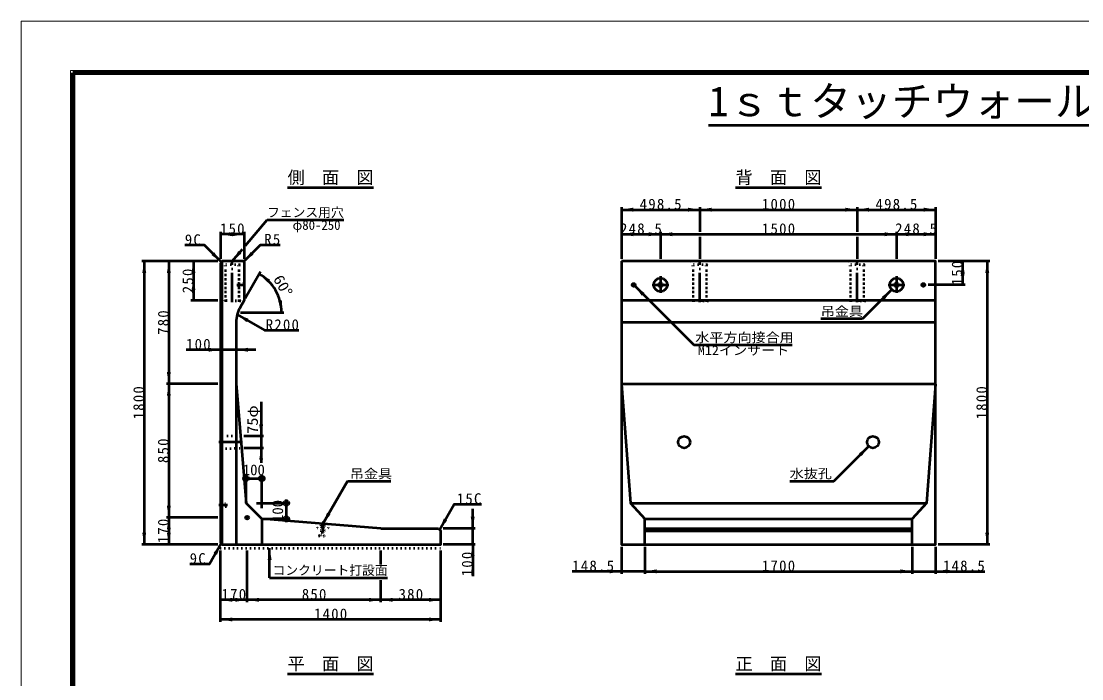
# Model space of a CAD drawing. Units: millimetres, scale not verified. Extents: x -2102 to 2102, y -1485 to 1485.
# Drawn here: x -2102 to 54, y 147 to 1485 of the extents above; entities that cross this region are included whole.
import ezdxf
from ezdxf.enums import TextEntityAlignment as Align

# ---------------------------------------------------------------- set-up
doc = ezdxf.new("R2010")
doc.units = ezdxf.units.MM
doc.header["$LTSCALE"] = 5
doc.linetypes.add('DOTTED', pattern=[1.75, 0.25, -1.5])
doc.linetypes.add('LONG_DASHED_DOTTED', pattern=[15.25, 12, -1.5, 0.25, -1.5])
doc.layers.add('0-0_V-nasSTD', color=7, linetype='Continuous', lineweight=50)
doc.styles.add('ＭＳ ゴシック', font='')
doc.styles.get('ＭＳ ゴシック').set_extended_font_data('MS Gothic')

msp = doc.modelspace()

# ---------------------------------------------------------------- linework, layer by layer
at = {"layer": '0-0_V-nasSTD', "lineweight": 100}
msp.add_line((-1997.5, 1380), (-1997.5, -1380), dxfattribs=at)
at = {"layer": '0-0_V-nasSTD'}
for p, q in [((-705.024, 1273.465), (705.024, 1273.465)), ((-1560.779, 1146.466), (-1385.779, 1146.466)), ((-649.819, 1146.466), (-474.819, 1146.466)), ((-881.839, 1106.466), (-881.839, 1001.466)), ((-881.839, 1101.466), (-722.319, 1101.466)), ((-722.319, 1106.466), (-722.319, 1056.466)), ((-722.319, 1101.466), (-402.319, 1101.466)), ((-402.319, 1106.466), (-402.319, 1056.466)), ((-402.319, 1101.466), (-242.799, 1101.466)), ((-242.799, 1106.466), (-242.799, 1001.466)), ((-1646.065, 1028.898), (-1602.572, 1080.731)), ((-1602.572, 1080.731), (-1446.572, 1080.731)), ((-1697.279, 1056.466), (-1697.279, 1001.466)), ((-1649.279, 1051.466), (-1697.279, 1051.466)), ((-1649.279, 1056.466), (-1649.279, 1001.466)), ((-881.839, 1051.466), (-802.319, 1051.466)), ((-802.319, 1056.466), (-802.319, 1001.466)), ((-802.319, 1051.466), (-322.319, 1051.466)), ((-722.319, 1046.466), (-722.319, 1001.466)), ((-402.319, 1046.466), (-402.319, 1001.466)), ((-322.319, 1056.466), (-322.319, 1001.466)), ((-322.319, 1051.466), (-242.799, 1051.466)), ((-1673.279, 996.466), (-1652.493, 1021.238)), ((-1702.279, 996.466), (-1857.279, 996.466)), ((-1852.279, 996.466), (-1852.279, 420.466)), ((-1802.279, 996.466), (-1802.279, 746.866)), ((-1752.279, 996.466), (-1752.279, 916.466)), ((-1694.399, 996.466), (-1697.279, 993.586)), ((-1697.279, 993.586), (-1697.279, 423.346)), ((-1694.399, 996.466), (-1694.399, 420.466)), ((-1650.879, 996.466), (-1694.399, 996.466)), ((-132.799, 996.466), (-237.799, 996.466)), ((-187.799, 996.466), (-187.799, 948.466)), ((-137.799, 996.466), (-137.799, 420.466)), ((-1615.605, 974.792), (-1646.779, 920.796)), ((-854.729, 946.316), (-734.521, 826.108)), ((-332.049, 938.736), (-391.392, 879.393)), ((-182.799, 948.466), (-257.799, 948.466)), ((-1702.279, 916.466), (-1757.279, 916.466)), ((-242.799, 916.466), (-881.839, 916.466)), ((-1663.098, 888.169), (-1607.673, 856.169)), ((-1656.765, 892.519), (-1568.105, 892.519)), ((-1665.279, 871.604), (-1665.279, 420.466)), ((-242.799, 871.604), (-881.839, 871.604)), ((-391.392, 879.393), (-476.392, 879.393)), ((-1607.673, 856.169), (-1537.673, 856.169)), ((-734.521, 826.108), (-534.521, 826.108)), ((-1625.279, 816.466), (-1665.279, 816.466)), ((-1702.279, 746.866), (-1807.279, 746.866)), ((-1802.279, 746.866), (-1802.279, 474.866)), ((-242.799, 746.551), (-881.839, 746.551)), ((-1614.54, 710.466), (-1614.54, 640.466)), ((-1609.54, 640.466), (-1649.54, 640.466)), ((-1614.54, 640.466), (-1614.54, 616.466)), ((-1609.54, 616.466), (-1649.54, 616.466)), ((-1614.54, 616.466), (-1614.54, 586.466)), ((-449.515, 549.27), (-378.804, 619.981)), ((-1645.314, 504.431), (-1645.314, 561.431)), ((-1613.314, 494.031), (-1613.314, 561.431)), ((-1652.314, 554.431), (-1606.314, 554.431)), ((-1489.016, 462.195), (-1439.016, 548.798)), ((-1439.016, 548.798), (-1351.016, 548.798)), ((-539.515, 549.27), (-449.515, 549.27)), ((-1623.714, 504.431), (-1556.314, 504.431)), ((-1563.314, 511.431), (-1563.314, 465.431)), ((-863.583, 504.431), (-261.055, 504.431)), ((-1702.279, 474.866), (-1807.279, 474.866)), ((-1802.279, 474.866), (-1802.279, 420.466)), ((-1370.879, 452.466), (-1613.314, 472.431)), ((-1613.314, 472.431), (-1613.314, 420.466)), ((-1613.314, 472.431), (-1556.314, 472.431)), ((-834.319, 420.466), (-834.319, 472.431)), ((-834.319, 472.431), (-290.319, 472.431)), ((-290.319, 420.466), (-290.319, 472.431)), ((-1370.879, 452.466), (-1254.079, 452.466)), ((-1254.079, 452.466), (-1249.279, 447.666)), ((-1179.279, 452.466), (-1244.279, 452.466)), ((-834.319, 452.466), (-290.319, 452.466)), ((-834.319, 447.666), (-290.319, 447.666)), ((-1702.279, 420.466), (-1857.279, 420.466)), ((-1697.279, 423.346), (-1694.399, 420.466)), ((-1597.279, 352.626), (-1597.279, 412.626)), ((-1179.279, 420.466), (-1244.279, 420.466)), ((-1184.279, 420.466), (-1184.279, 355.466)), ((-881.839, 415.466), (-881.839, 360.466)), ((-834.319, 415.466), (-834.319, 360.466)), ((-290.319, 415.466), (-290.319, 360.466)), ((-242.799, 415.466), (-242.799, 360.466)), ((-132.799, 420.466), (-237.799, 420.466)), ((-1697.279, 262.626), (-1697.279, 407.626)), ((-1642.879, 302.626), (-1642.879, 407.626)), ((-1370.879, 379.626), (-1370.879, 407.626)), ((-1249.279, 262.626), (-1249.279, 407.626)), ((-1597.279, 352.626), (-1357.279, 352.626)), ((-1370.879, 302.626), (-1370.879, 347.626)), ((-881.839, 365.466), (-981.839, 365.466)), ((-834.319, 365.466), (-881.839, 365.466)), ((-242.799, 365.466), (-142.799, 365.466)), ((-1642.879, 307.626), (-1697.279, 307.626)), ((-1370.879, 307.626), (-1642.879, 307.626)), ((-1249.279, 307.626), (-1370.879, 307.626)), ((-1249.279, 267.626), (-1697.279, 267.626)), ((-1560.779, 156.866), (-1385.779, 156.866)), ((-649.819, 156.866), (-474.819, 156.866))]:
    msp.add_line(p, q, dxfattribs=at)
at = {"layer": '0-0_V-nasSTD', "linetype": 'DOTTED'}
for p, q in [((-1690.079, 996.466), (-1687.679, 990.066)), ((-1658.879, 990.066), (-1656.479, 996.466)), ((-739.119, 996.466), (-736.719, 990.066)), ((-707.919, 990.066), (-705.519, 996.466)), ((-419.119, 996.466), (-416.719, 990.066)), ((-387.919, 990.066), (-385.519, 996.466)), ((-1687.679, 916.466), (-1687.679, 990.066)), ((-1658.879, 990.066), (-1687.679, 990.066)), ((-1686.079, 916.466), (-1686.079, 990.066)), ((-1660.479, 916.466), (-1660.479, 990.066)), ((-1658.879, 916.466), (-1658.879, 990.066)), ((-736.719, 916.466), (-736.719, 990.066)), ((-707.919, 990.066), (-736.719, 990.066)), ((-735.119, 916.466), (-735.119, 990.066)), ((-709.519, 916.466), (-709.519, 990.066)), ((-707.919, 916.466), (-707.919, 990.066)), ((-416.719, 916.466), (-416.719, 990.066)), ((-387.919, 990.066), (-416.719, 990.066)), ((-415.119, 916.466), (-415.119, 990.066)), ((-389.519, 916.466), (-389.519, 990.066)), ((-387.919, 916.466), (-387.919, 990.066)), ((-1660.479, 945.266), (-1660.479, 951.666)), ((-1660.479, 951.666), (-1649.279, 951.666)), ((-1649.279, 945.266), (-1660.479, 945.266)), ((-1657.279, 916.466), (-1689.279, 916.466)), ((-1689.279, 915.826), (-1689.279, 916.466)), ((-1657.279, 915.826), (-1689.279, 915.826)), ((-1657.279, 915.826), (-1657.279, 916.466)), ((-706.319, 916.466), (-738.319, 916.466)), ((-738.319, 915.826), (-738.319, 916.466)), ((-706.319, 915.826), (-738.319, 915.826)), ((-709.519, 916.466), (-735.119, 916.466)), ((-706.319, 915.826), (-706.319, 916.466)), ((-386.319, 916.466), (-418.319, 916.466)), ((-418.319, 915.826), (-418.319, 916.466)), ((-386.319, 915.826), (-418.319, 915.826)), ((-389.519, 916.466), (-415.119, 916.466)), ((-389.519, 916.466), (-415.119, 916.466)), ((-386.319, 915.826), (-386.319, 916.466)), ((-1656.517, 640.466), (-1694.079, 642.066)), ((-1694.079, 614.866), (-1697.279, 611.986)), ((-1694.079, 614.866), (-1654.54, 616.466)), ((-1697.279, 503.666), (-1686.079, 503.666)), ((-1686.079, 497.266), (-1697.279, 497.266)), ((-1686.079, 497.266), (-1686.079, 503.666)), ((-1493.265, 459.334), (-1493.449, 457.102)), ((-1493.449, 457.102), (-1491.774, 456)), ((-1493.449, 457.102), (-1485.476, 456.445)), ((-1493.265, 459.334), (-1485.292, 458.677)), ((-1491.774, 456), (-1493.087, 440.054)), ((-1491.774, 456), (-1487.309, 455.633)), ((-1487.309, 455.633), (-1488.622, 439.687)), ((-1487.309, 455.633), (-1485.476, 456.445)), ((-1485.292, 458.677), (-1485.476, 456.445)), ((-1496.567, 438.736), (-1496.646, 437.779)), ((-1496.646, 437.779), (-1485.484, 436.86)), ((-1496.567, 438.736), (-1493.087, 440.054)), ((-1496.567, 438.736), (-1485.405, 437.816)), ((-1493.087, 440.054), (-1488.622, 439.687)), ((-1488.622, 439.687), (-1485.405, 437.816)), ((-1485.405, 437.816), (-1485.484, 436.86)), ((-1697.279, 412.626), (-1249.279, 412.626))]:
    msp.add_line(p, q, dxfattribs=at)
at = {"layer": '0-0_V-nasSTD', "linetype": 'LONG_DASHED_DOTTED'}
for p, q in [((-1673.279, 913.266), (-1673.279, 999.666)), ((-722.319, 913.266), (-722.319, 999.666)), ((-402.319, 913.266), (-402.319, 999.666)), ((-856.879, 943.666), (-856.879, 953.266)), ((-802.319, 965.906), (-802.319, 931.986)), ((-322.319, 965.906), (-322.319, 931.986)), ((-267.759, 943.666), (-267.759, 953.266)), ((-1663.679, 948.466), (-1646.079, 948.466)), ((-861.679, 948.466), (-852.079, 948.466)), ((-819.279, 948.466), (-785.359, 948.466)), ((-339.279, 948.466), (-305.359, 948.466)), ((-272.559, 948.466), (-262.959, 948.466)), ((-1652.479, 628.466), (-1700.479, 628.466)), ((-1682.879, 500.466), (-1700.479, 500.466)), ((-1488.606, 467.178), (-1490.658, 442.262))]:
    msp.add_line(p, q, dxfattribs=at)
at = {"layer": '0-0_V-nasSTD', "lineweight": 18}
for points in [[(-2102.5, -1485), (-2102.5, 1485), (2102.5, 1485), (2102.5, -1485)], [(-2002.5, -1385), (-2002.5, 1385), (2002.5, 1385), (2002.5, -1385)]]:
    msp.add_lwpolyline(points, close=True, dxfattribs=at)
at = {"layer": '0-0_V-nasSTD', "lineweight": 100}
msp.add_lwpolyline([(1997.5, -1380), (1997.5, 1380), (-1997.5, 1380)], dxfattribs=at)
at = {"layer": '0-0_V-nasSTD'}
for points in [[(-1695.839, 995.026), (-1729.78, 1028.967), (-1769.78, 1028.967)], [(-1649.686, 995.932), (-1615.745, 1029.874), (-1575.745, 1029.874)], [(-1649.279, 994.866), (-1649.279, 916.466), (-1656.705, 903.604)], [(-1665.279, 816.466), (-1697.279, 816.466), (-1767.279, 816.466)], [(-1665.279, 746.866), (-1645.314, 504.431), (-1613.314, 472.431)], [(-881.839, 746.551), (-863.583, 504.431), (-834.319, 472.431)], [(-242.799, 746.551), (-261.055, 504.431), (-290.319, 472.431)], [(-1251.679, 450.066), (-1221.679, 502.028), (-1166.679, 502.028)], [(-1184.279, 420.466), (-1184.279, 452.466), (-1184.279, 492.466)], [(-1694.399, 420.466), (-1249.279, 420.466), (-1249.279, 447.666)], [(-1695.839, 421.906), (-1719.839, 380.337), (-1759.839, 380.337)], [(-834.319, 365.466), (-290.319, 365.466), (-242.799, 365.466)]]:
    msp.add_lwpolyline(points, dxfattribs=at)
msp.add_lwpolyline([(-881.839, 996.466), (-881.839, 420.466), (-242.799, 420.466), (-242.799, 996.466)], close=True, dxfattribs=at)
at = {"layer": '0-0_V-nasSTD', "linetype": 'DOTTED'}
msp.add_lwpolyline([(-1694.079, 614.866), (-1694.079, 642.066), (-1697.279, 644.946)], dxfattribs=at)
at = {"layer": '0-0_V-nasSTD'}
for centre, radius in [((-856.879, 948.466), 3.04), ((-856.879, 948.466), 1.92), ((-856.879, 948.466), 1.6), ((-802.319, 948.466), 13.76), ((-802.319, 948.466), 4), ((-322.319, 948.466), 13.76), ((-322.319, 948.466), 4), ((-267.759, 948.466), 3.04), ((-267.759, 948.466), 1.92), ((-267.759, 948.466), 1.6), ((-754.319, 628.466), 12), ((-370.319, 628.466), 12), ((-1645.314, 554.431), 5), ((-1613.314, 554.431), 5), ((-1563.314, 504.431), 5), ((-1642.879, 474.866), 3.2), ((-1563.314, 472.431), 5)]:
    msp.add_circle(centre, radius, dxfattribs=at)
for centre, radius, start, end in [((-1650.879, 994.866), 1.6, 0, 90), ((-1663.105, 892.519), 90, 360, 60), ((-1601.279, 871.604), 64, 150, 180)]:
    msp.add_arc(centre, radius, start, end, dxfattribs=at)
at = {"layer": '0-0_V-nasSTD', "linetype": 'DOTTED'}
msp.add_arc((-1489.016, 462.195), 13.76, 175.29215, 355.29215, dxfattribs=at)
at = {"layer": '0-0_V-nasSTD'}
for points in [[(-881.839, 1101.466), (-857.839, 1101.466), (-857.839, 1105.466)], [(-881.839, 1101.466), (-857.839, 1097.466), (-857.839, 1101.466)], [(-746.319, 1101.466), (-746.319, 1105.466), (-722.319, 1101.466)], [(-746.319, 1097.466), (-746.319, 1101.466), (-722.319, 1101.466)], [(-722.319, 1101.466), (-698.319, 1101.466), (-698.319, 1105.466)], [(-722.319, 1101.466), (-698.319, 1097.466), (-698.319, 1101.466)], [(-426.319, 1101.466), (-426.319, 1105.466), (-402.319, 1101.466)], [(-426.319, 1097.466), (-426.319, 1101.466), (-402.319, 1101.466)], [(-402.319, 1101.466), (-378.319, 1101.466), (-378.319, 1105.466)], [(-402.319, 1101.466), (-378.319, 1097.466), (-378.319, 1101.466)], [(-266.799, 1101.466), (-266.799, 1105.466), (-242.799, 1101.466)], [(-266.799, 1097.466), (-266.799, 1101.466), (-242.799, 1101.466)], [(-1697.279, 1051.466), (-1673.279, 1051.466), (-1673.279, 1055.466)], [(-1697.279, 1051.466), (-1673.279, 1047.466), (-1673.279, 1051.466)], [(-1673.279, 1051.466), (-1673.279, 1055.466), (-1649.279, 1051.466)], [(-1673.279, 1047.466), (-1673.279, 1051.466), (-1649.279, 1051.466)], [(-881.839, 1051.466), (-857.839, 1051.466), (-857.839, 1055.466)], [(-881.839, 1051.466), (-857.839, 1047.466), (-857.839, 1051.466)], [(-826.319, 1051.466), (-826.319, 1055.466), (-802.319, 1051.466)], [(-826.319, 1047.466), (-826.319, 1051.466), (-802.319, 1051.466)], [(-802.319, 1051.466), (-778.319, 1051.466), (-778.319, 1055.466)], [(-802.319, 1051.466), (-778.319, 1047.466), (-778.319, 1051.466)], [(-346.319, 1051.466), (-346.319, 1055.466), (-322.319, 1051.466)], [(-346.319, 1047.466), (-346.319, 1051.466), (-322.319, 1051.466)], [(-322.319, 1051.466), (-298.319, 1051.466), (-298.319, 1055.466)], [(-322.319, 1051.466), (-298.319, 1047.466), (-298.319, 1051.466)], [(-266.799, 1051.466), (-266.799, 1055.466), (-242.799, 1051.466)], [(-266.799, 1047.466), (-266.799, 1051.466), (-242.799, 1051.466)], [(-1712.809, 1011.997), (-1709.981, 1014.825), (-1695.839, 995.026)], [(-1673.279, 996.466), (-1660.916, 1017.422), (-1657.852, 1014.851)], [(-1673.279, 996.466), (-1657.852, 1014.851), (-1654.788, 1012.28)], [(-1649.686, 995.932), (-1635.544, 1015.731), (-1632.716, 1012.903)], [(-1856.279, 972.466), (-1852.279, 972.466), (-1852.279, 996.466)], [(-1852.279, 972.466), (-1852.279, 996.466), (-1848.279, 972.466)], [(-1806.279, 972.466), (-1802.279, 972.466), (-1802.279, 996.466)], [(-1802.279, 972.466), (-1802.279, 996.466), (-1798.279, 972.466)], [(-1756.279, 972.466), (-1752.279, 972.466), (-1752.279, 996.466)], [(-1752.279, 972.466), (-1752.279, 996.466), (-1748.279, 972.466)], [(-1715.638, 1009.168), (-1712.809, 1011.997), (-1695.839, 995.026)], [(-1649.686, 995.932), (-1632.716, 1012.903), (-1629.887, 1010.075)], [(-191.799, 972.466), (-187.799, 972.466), (-187.799, 996.466)], [(-187.799, 972.466), (-187.799, 996.466), (-183.799, 972.466)], [(-141.799, 972.466), (-137.799, 972.466), (-137.799, 996.466)], [(-137.799, 972.466), (-137.799, 996.466), (-133.799, 972.466)], [(-191.799, 972.466), (-187.799, 948.466), (-187.799, 972.466)], [(-187.799, 948.466), (-187.799, 972.466), (-183.799, 972.466)], [(-1618.105, 970.462), (-1601.201, 952.961), (-1598.82, 956.176)], [(-1618.105, 970.462), (-1598.82, 956.176), (-1596.439, 959.39)], [(-1756.279, 940.466), (-1752.279, 916.466), (-1752.279, 940.466)], [(-1752.279, 916.466), (-1752.279, 940.466), (-1748.279, 940.466)], [(-854.729, 946.316), (-840.587, 926.517), (-837.759, 929.346)], [(-854.729, 946.316), (-837.759, 929.346), (-834.93, 932.174)], [(-351.848, 924.594), (-349.019, 921.766), (-332.049, 938.736)], [(-349.019, 921.766), (-346.191, 918.937), (-332.049, 938.736)], [(-1579.808, 915.909), (-1575.834, 916.364), (-1573.105, 892.519)], [(-1575.834, 916.364), (-1573.105, 892.519), (-1571.86, 916.819)], [(-1663.098, 888.169), (-1644.314, 872.705), (-1642.314, 876.169)], [(-1663.098, 888.169), (-1642.314, 876.169), (-1640.314, 879.633)], [(-1721.279, 816.466), (-1721.279, 820.466), (-1697.279, 816.466)], [(-1665.279, 816.466), (-1641.279, 816.466), (-1641.279, 820.466)], [(-1721.279, 812.466), (-1721.279, 816.466), (-1697.279, 816.466)], [(-1665.279, 816.466), (-1641.279, 812.466), (-1641.279, 816.466)], [(-1806.279, 770.866), (-1802.279, 746.866), (-1802.279, 770.866)], [(-1802.279, 746.866), (-1802.279, 770.866), (-1798.279, 770.866)], [(-1806.279, 722.866), (-1802.279, 722.866), (-1802.279, 746.866)], [(-1802.279, 722.866), (-1802.279, 746.866), (-1798.279, 722.866)], [(-1618.54, 664.466), (-1614.54, 640.466), (-1614.54, 664.466)], [(-1614.54, 640.466), (-1614.54, 664.466), (-1610.54, 664.466)], [(-1618.54, 592.466), (-1614.54, 592.466), (-1614.54, 616.466)], [(-1614.54, 592.466), (-1614.54, 616.466), (-1610.54, 592.466)], [(-398.603, 605.839), (-395.775, 603.01), (-378.804, 619.981)], [(-395.775, 603.01), (-392.946, 600.182), (-378.804, 619.981)], [(-1806.279, 498.866), (-1802.279, 474.866), (-1802.279, 498.866)], [(-1802.279, 474.866), (-1802.279, 498.866), (-1798.279, 498.866)], [(-1806.279, 450.866), (-1802.279, 450.866), (-1802.279, 474.866)], [(-1802.279, 450.866), (-1802.279, 474.866), (-1798.279, 450.866)], [(-1489.016, 462.195), (-1480.48, 484.98), (-1477.016, 482.98)], [(-1489.016, 462.195), (-1477.016, 482.98), (-1473.552, 480.98)], [(-1188.279, 476.466), (-1184.279, 452.466), (-1184.279, 476.466)], [(-1184.279, 452.466), (-1184.279, 476.466), (-1180.279, 476.466)], [(-1251.679, 450.066), (-1243.143, 472.851), (-1239.679, 470.851)], [(-1251.679, 450.066), (-1239.679, 470.851), (-1236.215, 468.851)], [(-1856.279, 444.466), (-1852.279, 420.466), (-1852.279, 444.466)], [(-1852.279, 420.466), (-1852.279, 444.466), (-1848.279, 444.466)], [(-1806.279, 444.466), (-1802.279, 420.466), (-1802.279, 444.466)], [(-1802.279, 420.466), (-1802.279, 444.466), (-1798.279, 444.466)], [(-141.799, 444.466), (-137.799, 420.466), (-137.799, 444.466)], [(-137.799, 420.466), (-137.799, 444.466), (-133.799, 444.466)], [(-1711.303, 403.121), (-1707.839, 401.121), (-1695.839, 421.906)], [(-1707.839, 401.121), (-1704.375, 399.121), (-1695.839, 421.906)], [(-1601.279, 388.626), (-1597.279, 388.626), (-1597.279, 412.626)], [(-1597.279, 388.626), (-1597.279, 412.626), (-1593.279, 388.626)], [(-1188.279, 396.466), (-1184.279, 396.466), (-1184.279, 420.466)], [(-1184.279, 396.466), (-1184.279, 420.466), (-1180.279, 396.466)], [(-905.839, 365.466), (-905.839, 369.466), (-881.839, 365.466)], [(-834.319, 365.466), (-810.319, 365.466), (-810.319, 369.466)], [(-314.319, 365.466), (-314.319, 369.466), (-290.319, 365.466)], [(-242.799, 365.466), (-218.799, 365.466), (-218.799, 369.466)], [(-905.839, 361.466), (-905.839, 365.466), (-881.839, 365.466)], [(-834.319, 365.466), (-810.319, 361.466), (-810.319, 365.466)], [(-314.319, 361.466), (-314.319, 365.466), (-290.319, 365.466)], [(-242.799, 365.466), (-218.799, 361.466), (-218.799, 365.466)], [(-1697.279, 307.626), (-1673.279, 307.626), (-1673.279, 311.626)], [(-1697.279, 307.626), (-1673.279, 303.626), (-1673.279, 307.626)], [(-1666.879, 307.626), (-1666.879, 311.626), (-1642.879, 307.626)], [(-1666.879, 303.626), (-1666.879, 307.626), (-1642.879, 307.626)], [(-1642.879, 307.626), (-1618.879, 307.626), (-1618.879, 311.626)], [(-1642.879, 307.626), (-1618.879, 303.626), (-1618.879, 307.626)], [(-1394.879, 307.626), (-1394.879, 311.626), (-1370.879, 307.626)], [(-1394.879, 303.626), (-1394.879, 307.626), (-1370.879, 307.626)], [(-1370.879, 307.626), (-1346.879, 307.626), (-1346.879, 311.626)], [(-1370.879, 307.626), (-1346.879, 303.626), (-1346.879, 307.626)], [(-1273.279, 307.626), (-1273.279, 311.626), (-1249.279, 307.626)], [(-1273.279, 303.626), (-1273.279, 307.626), (-1249.279, 307.626)], [(-1697.279, 267.626), (-1673.279, 267.626), (-1673.279, 271.626)], [(-1697.279, 267.626), (-1673.279, 263.626), (-1673.279, 267.626)], [(-1273.279, 267.626), (-1273.279, 271.626), (-1249.279, 267.626)], [(-1273.279, 263.626), (-1273.279, 267.626), (-1249.279, 267.626)]]:
    msp.add_solid(points, dxfattribs=at)

# ---------------------------------------------------------------- texts
at = {"layer": '0-0_V-nasSTD', "style": 'ＭＳ ゴシック'}
for s, height, p in [('1ｓｔタッチウォール(Ｆ型)  Ｈ=1800', 60.81, (-705.024, 1273.465)), ('側\u3000面\u3000図', 25.66, (-1560.779, 1146.466)), ('背\u3000面\u3000図', 25.66, (-649.819, 1146.466)), ('フェンス用穴', 19.06, (-1602.572, 1080.731)), ('φ80-250', 19.06, (-1550.572, 1054.731)), ('100', 21.99, (-1651.814, 554.431)), ('コンクリート打設面', 19.06, (-1591.251, 352.626)), ('平\u3000面\u3000図', 25.66, (-1560.779, 156.866)), ('正\u3000面\u3000図', 25.66, (-649.819, 156.866))]:
    msp.add_text(s, height=height, dxfattribs=at).set_placement(p, align=Align.BOTTOM_LEFT)
at = {"layer": '0-0_V-nasSTD', "style": 'ＭＳ ゴシック', "width": 1.1}
for s, rotation, p in [('60°', 300, (-1596.662, 957.438)), ('75φ', 90, (-1614.54, 645.466))]:
    msp.add_text(s, height=21.99, rotation=rotation, dxfattribs=at).set_placement(p, align=Align.BOTTOM_LEFT)
for s, p in [('吊金具', (-476.392, 879.393)), ('水平方向接合用', (-731.521, 826.108)), ('M12インサート', (-726.271, 800.108)), ('吊金具', (-1434.016, 548.798)), ('水抜孔', (-539.515, 549.27))]:
    msp.add_text(s, height=19.06, dxfattribs=at).set_placement(p, align=Align.BOTTOM_LEFT)
at = {"layer": '0-0_V-nasSTD', "style": 'ＭＳ ゴシック'}
msp.add_text('100', height=21.99, rotation=90, dxfattribs=at).set_placement((-1563.314, 465.931), align=Align.BOTTOM_LEFT)
at = {"layer": '0-0_V-nasSTD', "char_height": 21.99, "attachment_point": 7, "style": 'ＭＳ ゴシック'}
for s, insert in [('\\T1.17;498.5', (-844.579, 1101.466)), ('\\T1.17;1000', (-596.069, 1101.466)), ('\\T1.17;498.5', (-365.059, 1101.466)), ('\\T1.17;150', (-1698.279, 1051.466)), ('\\T1.17;248.5', (-884.579, 1051.466)), ('\\T1.17;1500', (-596.069, 1051.466)), ('\\T1.17;248.5', (-325.059, 1051.466)), ('\\T1.17;9C', (-1769.78, 1028.967)), ('\\T1.17;R5', (-1608.245, 1029.874)), ('\\T1.17;R200', (-1605.173, 856.169)), ('\\T1.17;100', (-1767.279, 816.466)), ('\\T1.17;15C', (-1216.679, 502.028)), ('\\T1.17;9C', (-1759.839, 380.337)), ('\\T1.17;148.5', (-981.839, 365.466)), ('\\T1.17;1700', (-596.069, 365.466)), ('\\T1.17;148.5', (-227.799, 365.466)), ('\\T1.17;170', (-1695.079, 307.626)), ('\\T1.17;850', (-1531.879, 307.626)), ('\\T1.17;380', (-1335.079, 307.626)), ('\\T1.17;1400', (-1507.029, 267.626))]:
    msp.add_mtext(s, dxfattribs=dict(at, insert=insert))
at = {"layer": '0-0_V-nasSTD', "char_height": 21.99, "attachment_point": 7, "rotation": 90, "style": 'ＭＳ ゴシック'}
for s, insert in [('\\T1.17;150', (-187.799, 947.466)), ('\\T1.17;250', (-1752.279, 931.466)), ('\\T1.17;780', (-1802.279, 846.666)), ('\\T1.17;1800', (-1852.279, 674.716)), ('\\T1.17;1800', (-137.799, 674.716)), ('\\T1.17;850', (-1802.279, 585.866)), ('\\T1.17;170', (-1802.279, 422.666)), ('\\T1.17;100', (-1184.279, 355.466))]:
    msp.add_mtext(s, dxfattribs=dict(at, insert=insert))

doc.saveas('drawing.dxf')
